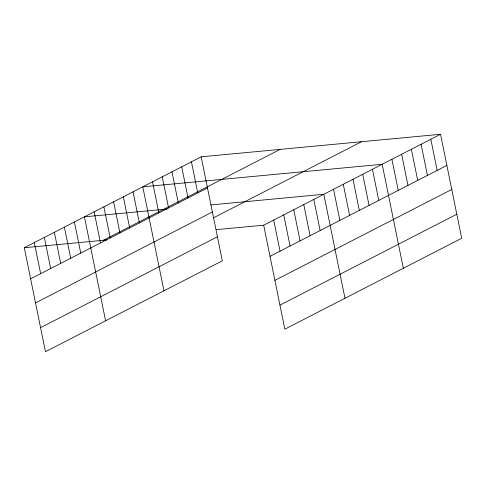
<?xml version="1.0" encoding="UTF-8"?>
<svg xmlns="http://www.w3.org/2000/svg" width="486" height="486" viewBox="0 0 486 486"><rect width="100%" height="100%" fill="white"/><g stroke="black" fill="none" stroke-linecap="round" stroke-linejoin="round"><path stroke-width="0.73" d="M201.161 156.82L222.315 260.806L45.459 351.718L24.3 247.732L201.161 156.82L440.541 134.282L461.7 238.268L284.839 329.18L263.685 225.194L440.541 134.282M103.299 240.291L280.155 149.384M30.63 278.849L207.492 187.942M35.527 302.9L212.382 211.987M213.415 217.862L361.548 141.724M40.563 327.673L217.424 236.761M270.016 256.31L446.877 165.404M274.906 280.361L451.767 189.449M279.948 305.135L456.81 214.223M167.129 209.035L84.43 216.823L105.59 320.809M210.784 204.928L323.816 194.285L344.975 298.27M24.3 247.732L106.999 239.944M216.288 229.653L263.685 225.194M430.815 139.282L437.151 170.404M421.089 144.281L427.419 175.403M411.363 149.281L417.693 180.403M401.636 154.281L407.967 185.403M391.91 159.286L398.241 190.403M403.337 268.272L382.178 164.286L142.793 186.824L163.952 290.81M372.452 169.286L378.782 200.402M362.726 174.286L369.056 205.402M353 179.285L359.33 210.402M343.274 184.285L349.604 215.401M333.542 189.285L339.878 220.407M313.792 199.436L320.128 230.558M303.774 204.588L310.104 235.71M293.751 209.739L300.081 240.856M283.727 214.891L290.063 246.007M273.709 220.043L280.039 251.159M191.429 161.82L197.766 192.942M181.703 166.82L188.033 197.942M171.977 171.819L178.307 202.941M162.251 176.819L168.581 207.941M152.525 181.825L158.855 212.941M133.067 191.824L139.397 222.94M123.341 196.824L129.671 227.94M113.615 201.824L119.945 232.94M103.889 206.823L110.219 237.94M94.156 211.823L100.493 242.945M74.413 221.974L80.743 253.097M64.389 227.126L70.719 258.248M54.365 232.278L60.695 263.394M44.341 237.429L50.678 268.545M34.324 242.581L40.654 273.697"/></g></svg>
